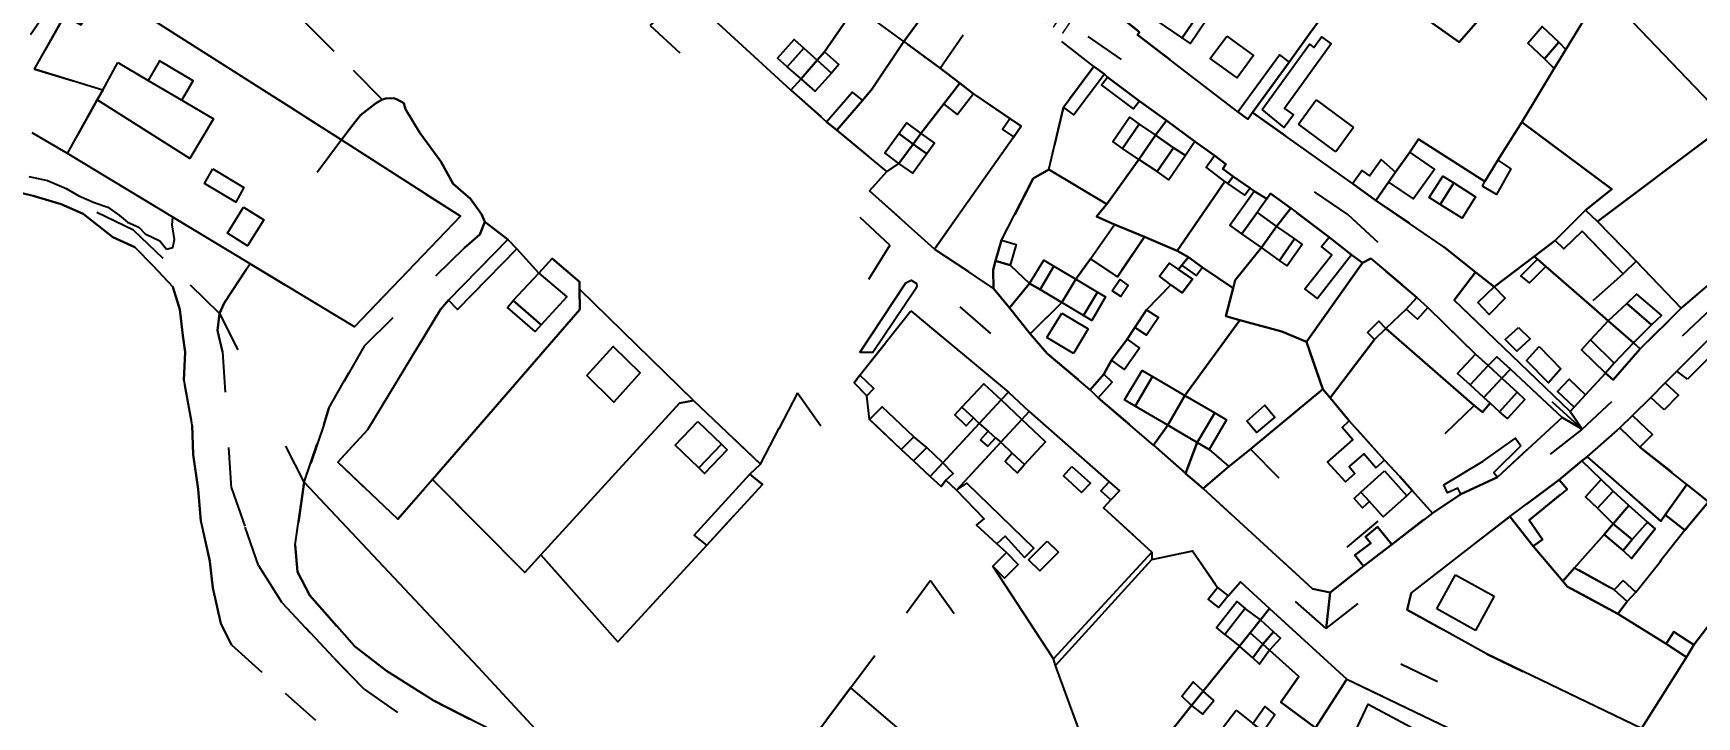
# Model space of a CAD drawing. Extents: x -14.1 to 15.6, y -19 to 8.9.
# Drawn here: x -9.66 to -5.563, y -1.286 to 0.399 of the extents above; entities that cross this region are included whole.
import ezdxf

# ---------------------------------------------------------------- set-up
doc = ezdxf.new("R2010")
doc.units = 0
doc.header["$MEASUREMENT"] = 0
doc.linetypes.add('DASHED', pattern=[0.75, 0.5, -0.25])
doc.linetypes.add('DOT', pattern=[1, 0, -1])
doc.layers.get('0').update_dxf_attribs({"linetype": 'CONTINUOUS'})

msp = doc.modelspace()

# ---------------------------------------------------------------- linework, layer by layer
at = {"color": 7, "linetype": 'DOT'}
for points in [[(-7.9698, 1.0133), (-7.8998, 1.0683), (-7.8248, 1.0113), (-7.7958, 0.9893), (-7.7418, 0.9483), (-7.4908, 0.7823), (-7.4648, 0.7703), (-7.4268, 0.7453), (-7.3318, 0.6823), (-7.1788, 0.5813), (-7.0158, 0.4663), (-6.9348, 0.4023), (-6.9398, 0.3953), (-6.6928, 0.2053), (-6.6688, 0.1873), (-6.6568, 0.2043), (-6.4108, 0.0293), (-6.3528, -0.0127), (-6.1848, -0.1277), (-6.1078, -0.1897), (-6.1598, -0.2587), (-5.8748, -0.5327), (-5.8448, -0.5767), (-6.4218, -0.0477)], [(-7.6338, 0.4653), (-7.5058, 0.6493), (-7.3788, 0.5663), (-7.5158, 0.3793)], [(-7.5158, 0.3793), (-7.3788, 0.5663), (-7.2918, 0.5093), (-7.4258, 0.3133)], [(-8.1408, 0.4183), (-8.0518, 0.4963), (-7.7938, 0.2593), (-7.7058, 0.1813), (-7.6808, 0.1603), (-7.5578, 0.0583), (-7.5998, 0.0113), (-7.4398, -0.1327), (-7.2948, -0.2297), (-7.2558, -0.2777), (-7.2048, -0.3417), (-7.1628, -0.3897), (-7.0568, -0.4797), (-7.0368, -0.4997), (-6.9008, -0.6157), (-6.8218, -0.6857), (-6.7788, -0.7227), (-6.5088, -0.9707), (-6.4658, -0.9797), (-6.4758, -1.0677), (-7.5498, -0.1227), (-7.5498, -0.1227)], [(-7.4398, -0.1327), (-7.2448, 0.1443), (-7.2268, 0.1703), (-7.2548, 0.1893), (-7.3438, 0.2503), (-7.3778, 0.2763), (-7.4258, 0.3133), (-7.2918, 0.5093), (-7.0478, 0.3173), (-7.1228, 0.2173), (-7.1588, 0.0633), (-7.1968, 0.0413), (-7.2748, -0.1107), (-7.2898, -0.1617), (-7.2958, -0.1837), (-7.2948, -0.2297)], [(-5.0278, 0.2863), (-5.0098, 0.2693), (-5.5258, -0.2787), (-5.8448, -0.5767), (-5.8748, -0.5327), (-5.8648, -0.5227), (-5.8368, -0.4917), (-5.7878, -0.4387), (-5.7688, -0.4547), (-5.7018, -0.3787), (-5.6008, -0.2787), (-5.3588, -0.0707), (-5.3818, -0.0477), (-5.3498, -0.0177), (-5.3208, 0.0123), (-5.1898, 0.1353)], [(-8.9008, 0.1363), (-8.8808, 0.1633), (-8.8538, 0.1973), (-8.8168, 0.2263), (-8.8008, 0.2363), (-8.7918, 0.2383), (-8.7718, 0.2393), (-8.7638, 0.2363), (-8.7468, 0.2273), (-8.7428, 0.2123), (-8.7078, 0.1543), (-8.6558, 0.0833), (-8.6258, 0.0283), (-8.5828, -0.0087), (-8.5558, -0.0467), (-8.5478, -0.0657), (-8.5598, -0.0967), (-8.5978, -0.1297), (-8.8448, -0.3717), (-8.9318, -0.5247), (-8.9438, -0.5657), (-8.9928, -0.7077), (-9.2008, -0.2917), (-9.1898, -0.2657), (-9.1258, -0.1687), (-8.8688, -0.3247), (-8.6078, -0.0517)], [(-8.9008, 0.1363), (-9.1258, -0.1687), (-8.8688, -0.3247), (-8.6078, -0.0517)], [(-6.9228, -0.1027), (-6.9898, -0.2007), (-7.0558, -0.1567), (-6.9968, -0.0717)], [(-5.7438, -0.1937), (-5.8278, -0.2687), (-5.9348, -0.1757), (-5.9548, -0.1577), (-5.9628, -0.1507), (-5.9118, -0.1117), (-5.8898, -0.1317), (-5.8448, -0.0887)], [(-7.2898, -0.1617), (-7.2538, -0.1727), (-7.2058, -0.2177), (-7.2558, -0.2777), (-7.2948, -0.2297), (-7.2958, -0.1837)], [(-6.3858, -0.1667), (-6.3658, -0.1557), (-6.2518, -0.2517), (-6.2788, -0.2807), (-6.3288, -0.3287), (-6.3458, -0.3107), (-6.3738, -0.3387), (-6.3568, -0.3557), (-6.4658, -0.4997), (-6.4838, -0.4777), (-6.5238, -0.3617)], [(-7.2558, -0.2777), (-7.2058, -0.2177), (-7.1798, -0.2327), (-7.1268, -0.2647), (-7.2048, -0.3417)], [(-9.2008, -0.2917), (-8.9928, -0.7077), (-8.9928, -0.7077), (-9.0148, -0.8617), (-9.0088, -0.9287), (-8.9788, -0.9867), (-8.8688, -1.1117), (-8.7898, -1.1727), (-8.6738, -1.2457), (-8.4488, -1.3607), (-8.3758, -1.4187), (-8.3338, -1.4737), (-8.3308, -1.5527), (-8.3518, -1.5647), (-8.3848, -1.5527), (-8.4458, -1.5137), (-8.5558, -1.4187), (-8.8448, -1.2177), (-8.9198, -1.1407), (-9.0468, -1.0047), (-9.1048, -0.9127), (-9.1718, -0.7217), (-9.1938, -0.3857), (-9.2058, -0.3337)], [(-6.4658, -0.4997), (-6.3568, -0.3557), (-6.3288, -0.3287), (-6.1108, -0.5187), (-6.2938, -0.6937), (-6.3318, -0.6527), (-6.4188, -0.5557)], [(-6.8658, -0.5667), (-6.7928, -0.6097), (-6.8218, -0.6857), (-6.9008, -0.6157)], [(-6.4758, -1.0677), (-6.4658, -0.9797), (-6.3838, -0.9147), (-6.3138, -0.8607), (-6.2138, -0.7837), (-6.1438, -0.7367), (-6.0538, -0.6947), (-5.8938, -0.5477), (-5.8448, -0.5767)], [(-6.7928, -0.6097), (-6.7638, -0.6267), (-6.7148, -0.6687), (-6.7788, -0.7227), (-6.8218, -0.6857)], [(-5.7518, -0.5737), (-5.7028, -0.6207), (-5.5868, -0.7127), (-5.6408, -0.7877), (-5.6508, -0.8037), (-5.8328, -0.6447)], [(-6.7788, -0.7227), (-6.7148, -0.6687), (-6.6618, -0.6257), (-6.4238, -0.8677), (-6.3348, -0.7927), (-6.2768, -0.7407), (-6.2638, -0.7277), (-6.2138, -0.7837), (-6.3138, -0.8607), (-6.3488, -0.8177), (-6.3788, -0.8417), (-6.3658, -0.8577), (-6.4048, -0.8877), (-6.3838, -0.9147), (-6.4658, -0.9797), (-6.5088, -0.9707)], [(-5.7978, -0.7007), (-5.8368, -0.7437), (-5.8068, -0.7717), (-5.7688, -0.8097), (-5.7908, -0.8367), (-5.8638, -0.9187), (-5.8928, -0.9517), (-5.9658, -0.8647), (-5.9428, -0.8487), (-5.9758, -0.8007), (-5.8818, -0.7247), (-5.9018, -0.7017), (-5.8458, -0.6547)], [(-5.8328, -0.6447), (-5.6508, -0.8037), (-5.6408, -0.7877), (-5.5918, -0.8257), (-5.7128, -0.9787), (-5.7438, -0.9497), (-5.7658, -0.9727), (-5.8638, -0.9187), (-5.7908, -0.8367), (-5.7438, -0.8757), (-5.7238, -0.8957), (-5.6648, -0.8227), (-5.6838, -0.8057), (-5.7298, -0.7647), (-5.7688, -0.7297), (-5.7978, -0.7007), (-5.8458, -0.6547)], [(-5.5338, -0.7557), (-5.4338, -0.8407), (-5.4628, -0.9287), (-5.4828, -0.9817), (-5.5098, -0.9617), (-5.5348, -0.9967), (-5.5038, -1.0207), (-5.5378, -1.0667), (-5.5698, -1.1087), (-5.6188, -1.0767), (-5.6378, -1.1057), (-5.7568, -1.0317), (-5.7338, -1.0017), (-5.7128, -0.9787), (-5.5918, -0.8257)], [(-7.1468, -1.1427), (-6.9048, -0.8797), (-6.9048, -0.8977), (-7.1418, -1.1597)], [(-5.8638, -0.9187), (-5.7658, -0.9727), (-5.7338, -1.0017), (-5.7568, -1.0317), (-5.8818, -0.9647), (-5.8928, -0.9517)], [(-5.4628, -0.9287), (-5.3608, -0.9777), (-5.5538, -1.3817), (-5.6988, -1.3147), (-5.5878, -1.1387), (-5.5698, -1.1087), (-5.5378, -1.0667), (-5.5118, -1.0857), (-5.4778, -1.0397), (-5.5038, -1.0207), (-5.4828, -0.9907), (-5.4828, -0.9817)], [(-7.6468, -1.2147), (-7.4498, -0.9497), (-6.9618, -1.6277), (-3.5678, -3.4087), (-2.7878, -3.8177), (-3.2878, -3.7167), (-3.4308, -3.6417), (-4.0238, -3.3067), (-4.0798, -3.2757), (-4.1278, -3.2497), (-4.1848, -3.2187), (-4.5728, -3.0057), (-5.5418, -2.4917), (-6.5918, -1.9387), (-7.1278, -1.6587)]]:
    msp.add_lwpolyline(points, close=True, dxfattribs=at)
for points in [[(-7.9698, 1.0133), (-6.4218, -0.0477), (-5.8448, -0.5767), (-5.8938, -0.5477), (-6.0218, -0.4287), (-6.0548, -0.3987), (-6.0768, -0.4197), (-6.1078, -0.3917), (-6.2248, -0.2767), (-6.2518, -0.2517), (-6.3658, -0.1557), (-6.3858, -0.1667), (-6.4128, -0.1467), (-6.4678, -0.1037), (-6.5628, -0.0317), (-6.6128, 0.0043), (-6.6218, -0.0087), (-6.6528, 0.0103), (-6.6628, 0.0173), (-6.7048, 0.0463), (-6.7298, 0.0653), (-6.7228, 0.0763), (-6.7508, 0.0983), (-6.7988, 0.1323), (-6.8688, 0.1843), (-6.9348, 0.2323), (-7.0138, 0.2913), (-7.0218, 0.2983), (-7.0478, 0.3173), (-7.2918, 0.5093)], [(-9.6668, 0.3963), (-9.5998, 0.4933), (-9.4878, 0.6533), (-9.4508, 0.7073), (-9.4008, 0.7793), (-9.2738, 0.6953), (-8.9898, 0.4263), (-8.8008, 0.2363), (-8.8168, 0.2263), (-8.8538, 0.1973), (-8.8808, 0.1633), (-8.9008, 0.1363), (-9.0168, 0.2103), (-9.4598, 0.4933), (-9.4868, 0.5103), (-9.5058, 0.4803), (-9.5428, 0.4203), (-9.5818, 0.4443), (-9.6568, 0.3113), (-9.4888, 0.2593), (-9.5028, 0.2353), (-9.5758, 0.1033), (-9.6668, 0.1563)], [(-8.1408, 0.4183), (-7.5498, -0.1227), (-7.7778, -0.4867), (-7.8688, -0.6627), (-8.0338, -0.5057), (-8.3148, -0.2317), (-8.3148, -0.2137), (-8.3818, -0.1557), (-8.4148, -0.1917), (-8.4688, -0.1317), (-8.4908, -0.1087), (-8.5478, -0.0657), (-8.5558, -0.0467), (-8.5828, -0.0087), (-8.6258, 0.0283), (-8.6558, 0.0833), (-8.7078, 0.1543), (-8.7428, 0.2123), (-8.7468, 0.2273), (-8.7638, 0.2363), (-8.7718, 0.2393), (-8.7918, 0.2383), (-8.8008, 0.2363), (-8.9898, 0.4263)], [(-9.9128, 0.1513), (-9.4128, -0.0857), (-9.2008, -0.2917), (-9.2058, -0.3337), (-9.1938, -0.3857), (-9.1718, -0.7217), (-9.1048, -0.9127), (-9.0468, -1.0047), (-8.9198, -1.1407), (-8.8448, -1.2177), (-8.5558, -1.4187)], [(-9.6708, 0.0463), (-9.6248, 0.0363), (-9.5788, 0.0163), (-9.5478, -0.0017), (-9.5098, -0.0177), (-9.4758, -0.0297), (-9.4478, -0.0497), (-9.4278, -0.0667), (-9.3998, -0.0787), (-9.3838, -0.0947), (-9.3478, -0.1127), (-9.3318, -0.1327), (-9.3158, -0.1287), (-9.3118, -0.1087), (-9.3178, -0.0727), (-9.3158, -0.0537), (-9.1258, -0.1687), (-9.1898, -0.2657), (-9.2008, -0.2917), (-9.4128, -0.0857), (-9.9128, 0.1513)], [(-9.6708, 0.0463), (-9.6248, 0.0363), (-9.5788, 0.0163), (-9.5478, -0.0017), (-9.5098, -0.0177), (-9.4758, -0.0297), (-9.4478, -0.0497), (-9.4278, -0.0667), (-9.3998, -0.0787), (-9.3838, -0.0947), (-9.3478, -0.1127), (-9.3318, -0.1327), (-9.3158, -0.1287), (-9.3118, -0.1087), (-9.3178, -0.0727), (-9.3158, -0.0537), (-9.5758, 0.1033), (-9.6668, 0.1563)], [(-9.7178, 0.0123), (-9.6598, -0.0017), (-9.5908, -0.0217), (-9.5368, -0.0457), (-9.4638, -0.1037), (-9.4098, -0.1277), (-9.3648, -0.1737), (-9.3158, -0.2257), (-9.2988, -0.2817), (-9.2918, -0.3457), (-9.2858, -0.3867), (-9.2888, -0.4557), (-9.2688, -0.5667), (-9.2658, -0.6387), (-9.2538, -0.7247), (-9.2468, -0.8037), (-9.2248, -0.9027), (-9.2178, -0.9677), (-9.1978, -1.0557), (-9.1718, -1.1087), (-8.9638, -1.2947)], [(-8.9638, -1.2947), (-9.1718, -1.1087), (-9.1978, -1.0557), (-9.2178, -0.9677), (-9.2248, -0.9027), (-9.2468, -0.8037), (-9.2538, -0.7247), (-9.2658, -0.6387), (-9.2688, -0.5667), (-9.2888, -0.4557), (-9.2858, -0.3867), (-9.2918, -0.3457), (-9.2988, -0.2817), (-9.3158, -0.2257), (-9.3648, -0.1737), (-9.4098, -0.1277), (-9.4638, -0.1037), (-9.5368, -0.0457), (-9.5908, -0.0217), (-9.6598, -0.0017), (-9.7178, 0.0123)], [(-8.0348, -1.7367), (-8.5638, -1.1637), (-8.9928, -0.7077), (-8.9438, -0.5657), (-8.9318, -0.5247), (-8.8448, -0.3717), (-8.5978, -0.1297), (-8.5598, -0.0967), (-8.5478, -0.0657), (-8.4908, -0.1087), (-8.6368, -0.2587), (-8.6568, -0.2817), (-8.8358, -0.5777), (-8.9098, -0.6577), (-8.7618, -0.7987), (-8.6768, -0.7007), (-8.4488, -0.9297), (-8.4098, -0.8867), (-8.2198, -1.1007), (-8.0008, -0.8627), (-7.8638, -0.7127), (-7.8948, -0.6877), (-7.8688, -0.6627), (-7.7778, -0.4867), (-7.4498, -0.9497), (-7.6468, -1.2147), (-7.9158, -1.5737)], [(-3.2268, -2.6277), (-6.4758, -1.0677), (-7.5498, -0.1227), (-7.7778, -0.4867), (-7.4498, -0.9497), (-6.9618, -1.6277)], [(-7.0658, -1.3677), (-7.1418, -1.1597), (-7.1468, -1.1427), (-7.2968, -0.9147), (-7.2628, -0.8807), (-7.2868, -0.8597), (-7.3368, -0.8137), (-7.3178, -0.7977), (-7.3858, -0.7267), (-7.4118, -0.7027), (-7.4238, -0.7177), (-7.4508, -0.6937), (-7.4918, -0.6547), (-7.5218, -0.6267), (-7.5998, -0.5527), (-7.6068, -0.4947), (-7.6378, -0.4627), (-7.6238, -0.4437), (-7.4988, -0.2847), (-7.2578, -0.4857), (-7.2068, -0.5327), (-7.0098, -0.7067), (-6.9848, -0.7287), (-7.0058, -0.7507), (-7.0238, -0.7707), (-6.9048, -0.8797), (-6.9048, -0.8977), (-6.8048, -0.8767), (-6.7428, -0.9667), (-6.7168, -0.9877), (-6.6868, -0.9527), (-6.6148, -1.0187), (-6.4248, -1.1927), (-6.0298, -1.3827)], [(-3.2268, -2.6277), (-6.4758, -1.0677), (-5.8448, -0.5767), (-5.5258, -0.2787), (-5.5318, -0.3537), (-5.6118, -0.4337), (-5.6408, -0.4627), (-5.6758, -0.4987), (-5.7208, -0.5427), (-5.7518, -0.5737), (-5.8328, -0.6447), (-5.8458, -0.6547), (-5.9018, -0.7017), (-6.0228, -0.7917), (-6.2658, -0.9807), (-6.2758, -1.0217), (-6.0808, -1.1307), (-5.6988, -1.3147)]]:
    msp.add_lwpolyline(points, dxfattribs=at)
at = {"color": 7, "linetype": 'Continuous'}
for points in [[(-6.4018, 0.9833), (-6.1928, 0.7783), (-5.9738, 0.5773), (-6.1478, 0.3773), (-6.2998, 0.4863), (-6.3918, 0.5513), (-6.4048, 0.5603), (-6.3198, 0.6863), (-6.2698, 0.6423), (-6.2468, 0.6713), (-6.2178, 0.7073), (-6.3938, 0.8633), (-6.4418, 0.9493)], [(-6.4018, 0.9833), (-6.1928, 0.7783), (-5.9738, 0.5773), (-6.1478, 0.3773), (-6.2998, 0.4863), (-6.3918, 0.5513), (-6.4048, 0.5603), (-6.3198, 0.6863), (-6.2698, 0.6423), (-6.2468, 0.6713), (-6.2178, 0.7073), (-6.3938, 0.8633), (-6.4418, 0.9493)], [(-5.5658, 0.8013), (-5.4308, 0.6713), (-5.4548, 0.6483), (-5.3978, 0.5943), (-5.3668, 0.5663), (-5.3348, 0.5353), (-5.5308, 0.2283), (-5.7188, 0.4253), (-5.7468, 0.4553), (-5.7798, 0.4893), (-5.8038, 0.5143), (-5.7058, 0.6113)], [(-5.5658, 0.8013), (-5.4308, 0.6713), (-5.4548, 0.6483), (-5.3978, 0.5943), (-5.3668, 0.5663), (-5.3348, 0.5353), (-5.5308, 0.2283), (-5.7188, 0.4253), (-5.7468, 0.4553), (-5.7798, 0.4893), (-5.8038, 0.5143), (-5.7058, 0.6113)], [(-7.9318, 0.6923), (-7.8188, 0.5943), (-7.7668, 0.5573), (-7.6338, 0.4653), (-7.7108, 0.3533), (-7.7288, 0.3333), (-7.7688, 0.2873), (-7.7938, 0.2593), (-8.0518, 0.4963), (-7.9438, 0.6513)], [(-7.9318, 0.6923), (-7.8188, 0.5943), (-7.7668, 0.5573), (-7.6338, 0.4653), (-7.7108, 0.3533), (-7.7288, 0.3333), (-7.7688, 0.2873), (-7.7938, 0.2593), (-8.0518, 0.4963), (-7.9438, 0.6513)], [(-7.7938, 0.2593), (-7.7688, 0.2873), (-7.7288, 0.3333), (-7.7108, 0.3533), (-7.6338, 0.4653), (-7.5058, 0.6493), (-7.3788, 0.5663), (-7.5158, 0.3793), (-7.5938, 0.2623), (-7.6178, 0.2333), (-7.6808, 0.1603), (-7.7058, 0.1813)], [(-7.7938, 0.2593), (-7.7688, 0.2873), (-7.7288, 0.3333), (-7.7108, 0.3533), (-7.6338, 0.4653), (-7.5058, 0.6493), (-7.3788, 0.5663), (-7.5158, 0.3793), (-7.5938, 0.2623), (-7.6178, 0.2333), (-7.6808, 0.1603), (-7.7058, 0.1813)], [(-7.0158, 0.4663), (-6.9898, 0.5013), (-6.9018, 0.6183), (-6.8528, 0.5803), (-6.8378, 0.5993), (-6.7948, 0.5663), (-6.7838, 0.5793), (-6.7048, 0.5463), (-6.6988, 0.5543), (-6.6728, 0.5323), (-6.5148, 0.4673), (-6.4828, 0.4443), (-6.5148, 0.4003), (-6.5668, 0.3283), (-6.6568, 0.2043), (-6.6688, 0.1873), (-6.6928, 0.2053), (-6.9398, 0.3953), (-6.9348, 0.4023)], [(-7.0158, 0.4663), (-6.9898, 0.5013), (-6.9018, 0.6183), (-6.8528, 0.5803), (-6.8378, 0.5993), (-6.7948, 0.5663), (-6.7838, 0.5793), (-6.7048, 0.5463), (-6.6988, 0.5543), (-6.6728, 0.5323), (-6.5148, 0.4673), (-6.4828, 0.4443), (-6.5148, 0.4003), (-6.5668, 0.3283), (-6.6568, 0.2043), (-6.6688, 0.1873), (-6.6928, 0.2053), (-6.9398, 0.3953), (-6.9348, 0.4023)], [(-6.4048, 0.5603), (-6.3918, 0.5513), (-6.2998, 0.4863), (-6.1478, 0.3773), (-5.9738, 0.5773), (-5.8838, 0.4943), (-5.8488, 0.4633), (-5.8308, 0.4483), (-5.8848, 0.3593), (-5.9138, 0.3123), (-5.9938, 0.1803), (-6.0528, 0.0863), (-6.0848, 0.0343), (-6.2478, 0.1383), (-6.2698, 0.1063), (-6.3048, 0.0573), (-6.3218, 0.0323), (-6.3528, -0.0127), (-6.4108, 0.0293), (-6.6568, 0.2043), (-6.5668, 0.3283), (-6.5148, 0.4003), (-6.4828, 0.4443)], [(-6.4048, 0.5603), (-6.3918, 0.5513), (-6.2998, 0.4863), (-6.1478, 0.3773), (-5.9738, 0.5773), (-5.8838, 0.4943), (-5.8488, 0.4633), (-5.8308, 0.4483), (-5.8848, 0.3593), (-5.9138, 0.3123), (-5.9938, 0.1803), (-6.0528, 0.0863), (-6.0848, 0.0343), (-6.2478, 0.1383), (-6.2698, 0.1063), (-6.3048, 0.0573), (-6.3218, 0.0323), (-6.3528, -0.0127), (-6.4108, 0.0293), (-6.6568, 0.2043), (-6.5668, 0.3283), (-6.5148, 0.4003), (-6.4828, 0.4443)], [(-9.4868, 0.5103), (-9.4598, 0.4933), (-9.0168, 0.2103), (-8.9008, 0.1363), (-8.6078, -0.0517), (-8.8688, -0.3247), (-9.1258, -0.1687), (-9.3158, -0.0537), (-9.5758, 0.1033), (-9.5028, 0.2353), (-9.4888, 0.2593), (-9.6568, 0.3113), (-9.5818, 0.4443), (-9.5428, 0.4203), (-9.5058, 0.4803)], [(-9.4868, 0.5103), (-9.4598, 0.4933), (-9.0168, 0.2103), (-8.9008, 0.1363), (-8.6078, -0.0517), (-8.8688, -0.3247), (-9.1258, -0.1687), (-9.3158, -0.0537), (-9.5758, 0.1033), (-9.5028, 0.2353), (-9.4888, 0.2593), (-9.6568, 0.3113), (-9.5818, 0.4443), (-9.5428, 0.4203), (-9.5058, 0.4803)], [(-6.8538, 0.4863), (-6.7918, 0.4443), (-6.8298, 0.3883), (-6.8918, 0.4303)], [(-6.8298, 0.3883), (-6.7918, 0.4443), (-6.7718, 0.4303), (-6.8098, 0.3743)], [(-5.9028, 0.3773), (-5.9378, 0.3363), (-5.9788, 0.3753), (-5.9438, 0.4163)], [(-7.7618, 0.3623), (-7.8028, 0.3163), (-7.8268, 0.3383), (-7.7858, 0.3843)], [(-7.5158, 0.3793), (-7.4258, 0.3133), (-7.3778, 0.2763), (-7.4168, 0.2253), (-7.4738, 0.1523), (-7.4928, 0.1263), (-7.5278, 0.0783), (-7.5578, 0.0583), (-7.6808, 0.1603), (-7.6178, 0.2333), (-7.5938, 0.2623)], [(-7.5158, 0.3793), (-7.4258, 0.3133), (-7.3778, 0.2763), (-7.4168, 0.2253), (-7.4738, 0.1523), (-7.4928, 0.1263), (-7.5278, 0.0783), (-7.5578, 0.0583), (-7.6808, 0.1603), (-7.6178, 0.2333), (-7.5938, 0.2623)], [(-6.7198, 0.3923), (-6.6548, 0.3443), (-6.6948, 0.2893), (-6.7608, 0.3373)], [(-6.6328, 0.2113), (-6.5168, 0.3723), (-6.5058, 0.3643), (-6.4868, 0.3903), (-6.4628, 0.3733), (-6.5778, 0.2143), (-6.5558, 0.1983), (-6.5788, 0.1673)], [(-5.8848, 0.3593), (-5.9138, 0.3123), (-5.9378, 0.3363), (-5.9028, 0.3773)], [(-9.3768, 0.2833), (-9.2938, 0.2343), (-9.2658, 0.2823), (-9.3488, 0.3313)], [(-7.7288, 0.3333), (-7.7688, 0.2873), (-7.8028, 0.3163), (-7.7618, 0.3623)], [(-7.7688, 0.2873), (-7.7288, 0.3333), (-7.6938, 0.3013), (-7.7338, 0.2563)], [(-7.6938, 0.3013), (-7.7288, 0.3333), (-7.7108, 0.3533), (-7.6758, 0.3223)], [(-6.5668, 0.3283), (-6.6568, 0.2043), (-6.6688, 0.1873), (-6.6928, 0.2053), (-6.5908, 0.3463)], [(-9.4518, 0.3273), (-9.3768, 0.2833), (-9.2938, 0.2343), (-9.2158, 0.1883), (-9.2738, 0.0903), (-9.5028, 0.2353), (-9.4888, 0.2593)], [(-7.0478, 0.3173), (-7.0218, 0.2983), (-7.0138, 0.2913), (-6.9348, 0.2323), (-6.8688, 0.1843), (-6.8958, 0.1483), (-6.9368, 0.0883), (-7.0158, -0.0217), (-7.1588, 0.0633), (-7.1228, 0.2173)], [(-7.0478, 0.3173), (-7.0218, 0.2983), (-7.0138, 0.2913), (-6.9348, 0.2323), (-6.8688, 0.1843), (-6.8958, 0.1483), (-6.9368, 0.0883), (-7.0158, -0.0217), (-7.1588, 0.0633), (-7.1228, 0.2173)], [(-7.1228, 0.2173), (-7.0478, 0.3173), (-7.0218, 0.2983), (-7.0968, 0.1983)], [(-7.0138, 0.2913), (-6.9348, 0.2323), (-6.9498, 0.2133), (-7.0288, 0.2723)], [(-7.6178, 0.2333), (-7.6808, 0.1603), (-7.7058, 0.1813), (-7.6428, 0.2543)], [(-7.5998, 0.0113), (-7.5578, 0.0583), (-7.5278, 0.0783), (-7.4928, 0.1263), (-7.4738, 0.1523), (-7.4168, 0.2253), (-7.3778, 0.2763), (-7.3438, 0.2503), (-7.2548, 0.1893), (-7.2268, 0.1703), (-7.2448, 0.1443), (-7.4398, -0.1327)], [(-7.5998, 0.0113), (-7.5578, 0.0583), (-7.5278, 0.0783), (-7.4928, 0.1263), (-7.4738, 0.1523), (-7.4168, 0.2253), (-7.3778, 0.2763), (-7.3438, 0.2503), (-7.2548, 0.1893), (-7.2268, 0.1703), (-7.2448, 0.1443), (-7.4398, -0.1327)], [(-7.4168, 0.2253), (-7.3778, 0.2763), (-7.3438, 0.2503), (-7.3838, 0.1993)], [(-7.4928, 0.1263), (-7.5278, 0.1523), (-7.5088, 0.1783), (-7.4738, 0.1523)], [(-7.2548, 0.1893), (-7.2268, 0.1703), (-7.2448, 0.1443), (-7.2728, 0.1633)], [(-6.8688, 0.1843), (-6.7988, 0.1323), (-6.7508, 0.0983), (-6.7228, 0.0763), (-6.7298, 0.0653), (-6.7048, 0.0463), (-6.7178, 0.0293), (-6.7248, 0.0343), (-6.8428, -0.1367), (-6.9228, -0.1027), (-6.9968, -0.0717), (-7.0408, -0.0527), (-7.0158, -0.0217), (-6.9368, 0.0883), (-6.8958, 0.1483)], [(-6.8688, 0.1843), (-6.7988, 0.1323), (-6.7508, 0.0983), (-6.7228, 0.0763), (-6.7298, 0.0653), (-6.7048, 0.0463), (-6.7178, 0.0293), (-6.7248, 0.0343), (-6.8428, -0.1367), (-6.9228, -0.1027), (-6.9968, -0.0717), (-7.0408, -0.0527), (-7.0158, -0.0217), (-6.9368, 0.0883), (-6.8958, 0.1483)], [(-6.9358, 0.1753), (-6.9768, 0.1153), (-7.0008, 0.1323), (-6.9598, 0.1923)], [(-6.8958, 0.1483), (-6.9368, 0.0883), (-6.9768, 0.1153), (-6.9358, 0.1753)], [(-6.8958, 0.1483), (-6.8688, 0.1843), (-6.7988, 0.1323), (-6.8218, 0.0983), (-6.8518, 0.1173)], [(-6.3528, -0.0127), (-6.3218, 0.0323), (-6.3048, 0.0573), (-6.2698, 0.1063), (-6.2478, 0.1383), (-6.0848, 0.0343), (-6.0528, 0.0863), (-5.9938, 0.1803), (-5.7718, 0.0153), (-5.8368, -0.0367), (-5.9118, -0.1117), (-5.9628, -0.1507), (-6.0618, -0.2257), (-6.1078, -0.1897), (-6.1848, -0.1277)], [(-6.3528, -0.0127), (-6.3218, 0.0323), (-6.3048, 0.0573), (-6.2698, 0.1063), (-6.2478, 0.1383), (-6.0848, 0.0343), (-6.0528, 0.0863), (-5.9938, 0.1803), (-5.7718, 0.0153), (-5.8368, -0.0367), (-5.9118, -0.1117), (-5.9628, -0.1507), (-6.0618, -0.2257), (-6.1078, -0.1897), (-6.1848, -0.1277)], [(-5.4838, 0.1803), (-5.4248, 0.1193), (-5.4008, 0.0953), (-5.3208, 0.0123), (-5.3498, -0.0177), (-5.3818, -0.0477), (-5.3588, -0.0707), (-5.6008, -0.2787), (-5.7118, -0.1627), (-5.8068, -0.0647), (-5.5208, 0.1503)], [(-5.4838, 0.1803), (-5.4248, 0.1193), (-5.4008, 0.0953), (-5.3208, 0.0123), (-5.3498, -0.0177), (-5.3818, -0.0477), (-5.3588, -0.0707), (-5.6008, -0.2787), (-5.7118, -0.1627), (-5.8068, -0.0647), (-5.5208, 0.1503)], [(-7.4928, 0.1263), (-7.5278, 0.0783), (-7.5628, 0.1043), (-7.5278, 0.1523)], [(-7.5278, 0.0783), (-7.4928, 0.1263), (-7.4588, 0.1023), (-7.4938, 0.0543)], [(-7.4588, 0.1023), (-7.4928, 0.1263), (-7.4738, 0.1523), (-7.4398, 0.1283)], [(-6.9368, 0.0883), (-6.8958, 0.1483), (-6.8518, 0.1173), (-6.8918, 0.0583)], [(-6.8918, 0.0583), (-6.8518, 0.1173), (-6.8218, 0.0983), (-6.8628, 0.0383)], [(-6.7508, 0.0983), (-6.7228, 0.0763), (-6.7298, 0.0653), (-6.7048, 0.0463), (-6.7178, 0.0293), (-6.7248, 0.0343), (-6.7708, 0.0693)], [(-6.3048, 0.0573), (-6.3218, 0.0323), (-6.3528, -0.0127), (-6.4108, 0.0293), (-6.3878, 0.0613), (-6.3688, 0.0483), (-6.3398, 0.0883)], [(-6.2698, 0.1063), (-6.3048, 0.0573), (-6.3218, 0.0323), (-6.2608, -0.0087), (-6.2088, 0.0643)], [(-6.0908, 0.0223), (-6.0848, 0.0343), (-6.0528, 0.0863), (-6.0208, 0.0653), (-6.0558, 0.0023)], [(-9.2178, 0.0653), (-9.1408, 0.0193), (-9.1608, -0.0167), (-9.2378, 0.0293)], [(-7.1588, 0.0633), (-7.0158, -0.0217), (-7.0408, -0.0527), (-6.9968, -0.0717), (-6.9228, -0.1027), (-6.9898, -0.2007), (-7.0558, -0.1567), (-7.0918, -0.2067), (-7.1268, -0.2647), (-7.2048, -0.3417), (-7.2558, -0.2777), (-7.2948, -0.2297), (-7.2958, -0.1837), (-7.2898, -0.1617), (-7.2748, -0.1107), (-7.1968, 0.0413)], [(-7.1588, 0.0633), (-7.0158, -0.0217), (-7.0408, -0.0527), (-6.9968, -0.0717), (-6.9228, -0.1027), (-6.9898, -0.2007), (-7.0558, -0.1567), (-7.0918, -0.2067), (-7.1268, -0.2647), (-7.2048, -0.3417), (-7.2558, -0.2777), (-7.2948, -0.2297), (-7.2958, -0.1837), (-7.2898, -0.1617), (-7.2748, -0.1107), (-7.1968, 0.0413)], [(-6.8428, -0.1367), (-6.7248, 0.0343), (-6.7178, 0.0293), (-6.7048, 0.0463), (-6.6628, 0.0173), (-6.6528, 0.0103), (-6.6218, -0.0087), (-6.6128, 0.0043), (-6.5628, -0.0317), (-6.5978, -0.0767), (-6.6348, -0.1287), (-6.6998, -0.2097), (-6.7048, -0.2287), (-6.7798, -0.1777), (-6.8148, -0.1527)], [(-6.8428, -0.1367), (-6.7248, 0.0343), (-6.7178, 0.0293), (-6.7048, 0.0463), (-6.6628, 0.0173), (-6.6528, 0.0103), (-6.6218, -0.0087), (-6.6128, 0.0043), (-6.5628, -0.0317), (-6.5978, -0.0767), (-6.6348, -0.1287), (-6.6998, -0.2097), (-6.7048, -0.2287), (-6.7798, -0.1777), (-6.8148, -0.1527)], [(-6.7178, 0.0293), (-6.7048, 0.0463), (-6.6628, 0.0173), (-6.6758, 0.0003)], [(-6.1608, 0.0303), (-6.1948, -0.0227), (-6.2218, -0.0057), (-6.1878, 0.0473)], [(-6.6458, -0.0427), (-6.6828, -0.0947), (-6.7128, -0.0737), (-6.6528, 0.0103), (-6.6218, -0.0087)], [(-6.1608, 0.0303), (-6.1078, -0.0037), (-6.1408, -0.0567), (-6.1948, -0.0227)], [(-9.1418, -0.0297), (-9.0918, -0.0607), (-9.1318, -0.1247), (-9.1818, -0.0937)], [(-6.7048, -0.2287), (-6.6998, -0.2097), (-6.6348, -0.1287), (-6.5978, -0.0767), (-6.5628, -0.0317), (-6.4678, -0.1037), (-6.4128, -0.1467), (-6.3858, -0.1667), (-6.5238, -0.3617), (-6.5848, -0.3357), (-6.6878, -0.3077), (-6.7228, -0.2977)], [(-6.7048, -0.2287), (-6.6998, -0.2097), (-6.6348, -0.1287), (-6.5978, -0.0767), (-6.5628, -0.0317), (-6.4678, -0.1037), (-6.4128, -0.1467), (-6.3858, -0.1667), (-6.5238, -0.3617), (-6.5848, -0.3357), (-6.6878, -0.3077), (-6.7228, -0.2977)], [(-5.8368, -0.0367), (-5.8068, -0.0647), (-5.7118, -0.1627), (-5.7438, -0.1937), (-5.8448, -0.0887), (-5.8898, -0.1317), (-5.9118, -0.1117)], [(-6.6348, -0.1287), (-6.6828, -0.0947), (-6.6458, -0.0427), (-6.5978, -0.0767)], [(-6.6348, -0.1287), (-6.5978, -0.0767), (-6.5538, -0.1077), (-6.5908, -0.1607)], [(-8.4908, -0.1087), (-8.4688, -0.1317), (-8.4148, -0.1917), (-8.3818, -0.1557), (-8.3148, -0.2137), (-8.3148, -0.2317), (-8.3138, -0.2817), (-8.6768, -0.7007), (-8.7618, -0.7987), (-8.9098, -0.6577), (-8.8358, -0.5777), (-8.6568, -0.2817), (-8.6368, -0.2587)], [(-8.4908, -0.1087), (-8.4688, -0.1317), (-8.4148, -0.1917), (-8.3818, -0.1557), (-8.3148, -0.2137), (-8.3148, -0.2317), (-8.3138, -0.2817), (-8.6768, -0.7007), (-8.7618, -0.7987), (-8.9098, -0.6577), (-8.8358, -0.5777), (-8.6568, -0.2817), (-8.6368, -0.2587)], [(-8.6368, -0.2587), (-8.4908, -0.1087), (-8.4688, -0.1317), (-8.6148, -0.2817)], [(-7.2748, -0.1107), (-7.2388, -0.1217), (-7.2538, -0.1727), (-7.2898, -0.1617)], [(-7.2048, -0.3417), (-7.1268, -0.2647), (-7.0918, -0.2067), (-7.0558, -0.1567), (-6.9898, -0.2007), (-6.9228, -0.1027), (-6.8428, -0.1367), (-6.8148, -0.1527), (-6.8308, -0.1727), (-6.8388, -0.1827), (-6.8048, -0.2067), (-6.8298, -0.2407), (-6.8578, -0.2207), (-6.9178, -0.2827), (-6.9468, -0.3257), (-6.9658, -0.3547), (-7.0038, -0.4067), (-7.0228, -0.4407), (-7.0568, -0.4797), (-7.1628, -0.3897)], [(-7.2048, -0.3417), (-7.1268, -0.2647), (-7.0918, -0.2067), (-7.0558, -0.1567), (-6.9898, -0.2007), (-6.9228, -0.1027), (-6.8428, -0.1367), (-6.8148, -0.1527), (-6.8308, -0.1727), (-6.8388, -0.1827), (-6.8048, -0.2067), (-6.8298, -0.2407), (-6.8578, -0.2207), (-6.9178, -0.2827), (-6.9468, -0.3257), (-6.9658, -0.3547), (-7.0038, -0.4067), (-7.0228, -0.4407), (-7.0568, -0.4797), (-7.1628, -0.3897)], [(-6.5908, -0.1607), (-6.5538, -0.1077), (-6.5348, -0.1217), (-6.5718, -0.1737)], [(-6.4128, -0.1467), (-6.4968, -0.2547), (-6.5278, -0.2307), (-6.4618, -0.1467), (-6.4868, -0.1267), (-6.4678, -0.1037)], [(-7.1458, -0.1747), (-7.1798, -0.2327), (-7.2058, -0.2177), (-7.1708, -0.1597)], [(-7.0568, -0.4797), (-7.0228, -0.4407), (-7.0038, -0.4067), (-6.9658, -0.3547), (-6.9468, -0.3257), (-6.9178, -0.2827), (-6.8578, -0.2207), (-6.8298, -0.2407), (-6.8048, -0.2067), (-6.8388, -0.1827), (-6.8308, -0.1727), (-6.8148, -0.1527), (-6.7798, -0.1777), (-6.7048, -0.2287), (-6.7228, -0.2977), (-6.6878, -0.3077), (-6.8238, -0.4937), (-6.8658, -0.5667), (-6.9008, -0.6157), (-7.0368, -0.4997)], [(-7.0568, -0.4797), (-7.0228, -0.4407), (-7.0038, -0.4067), (-6.9658, -0.3547), (-6.9468, -0.3257), (-6.9178, -0.2827), (-6.8578, -0.2207), (-6.8298, -0.2407), (-6.8048, -0.2067), (-6.8388, -0.1827), (-6.8308, -0.1727), (-6.8148, -0.1527), (-6.7798, -0.1777), (-6.7048, -0.2287), (-6.7228, -0.2977), (-6.6878, -0.3077), (-6.8238, -0.4937), (-6.8658, -0.5667), (-6.9008, -0.6157), (-7.0368, -0.4997)], [(-6.8308, -0.1727), (-6.8148, -0.1527), (-6.7798, -0.1777), (-6.7948, -0.1977)], [(-6.3288, -0.3287), (-6.3568, -0.3557), (-6.4658, -0.4997), (-6.4838, -0.4777), (-6.5238, -0.3617), (-6.3858, -0.1667), (-6.3658, -0.1557), (-6.2518, -0.2517), (-6.2248, -0.2767), (-6.1078, -0.3917), (-6.0768, -0.4197), (-6.0548, -0.3987), (-6.0218, -0.4287), (-6.0428, -0.4507), (-6.0868, -0.4987), (-6.0718, -0.5127), (-6.0908, -0.5347), (-6.1108, -0.5187)], [(-6.3288, -0.3287), (-6.3568, -0.3557), (-6.4658, -0.4997), (-6.4838, -0.4777), (-6.5238, -0.3617), (-6.3858, -0.1667), (-6.3658, -0.1557), (-6.2518, -0.2517), (-6.2248, -0.2767), (-6.1078, -0.3917), (-6.0768, -0.4197), (-6.0548, -0.3987), (-6.0218, -0.4287), (-6.0428, -0.4507), (-6.0868, -0.4987), (-6.0718, -0.5127), (-6.0908, -0.5347), (-6.1108, -0.5187)], [(-5.9628, -0.1507), (-5.9548, -0.1577), (-5.9348, -0.1757), (-5.8278, -0.2687), (-5.7808, -0.3097), (-5.7188, -0.3637), (-5.7018, -0.3787), (-5.7688, -0.4547), (-5.7878, -0.4387), (-5.8368, -0.4917), (-5.8648, -0.5227), (-5.8748, -0.5327), (-6.1598, -0.2587), (-6.1078, -0.1897), (-6.0618, -0.2257)], [(-5.9628, -0.1507), (-5.9548, -0.1577), (-5.9348, -0.1757), (-5.8278, -0.2687), (-5.7808, -0.3097), (-5.7188, -0.3637), (-5.7018, -0.3787), (-5.7688, -0.4547), (-5.7878, -0.4387), (-5.8368, -0.4917), (-5.8648, -0.5227), (-5.8748, -0.5327), (-6.1598, -0.2587), (-6.1078, -0.1897), (-6.0618, -0.2257)], [(-5.9548, -0.1577), (-5.9348, -0.1757), (-5.9748, -0.2157), (-5.9958, -0.1987)], [(-8.4148, -0.1917), (-8.3458, -0.2507), (-8.4088, -0.3197), (-8.4778, -0.2597)], [(-7.0918, -0.2067), (-7.1268, -0.2647), (-7.1798, -0.2327), (-7.1458, -0.1747)], [(-6.8388, -0.1827), (-6.8048, -0.2067), (-6.8298, -0.2407), (-6.8578, -0.2207), (-6.8858, -0.1997), (-6.8618, -0.1677)], [(-8.3148, -0.2317), (-8.0338, -0.5057), (-8.0678, -0.5127), (-8.4098, -0.8867), (-8.4488, -0.9297), (-8.6768, -0.7007), (-8.3138, -0.2817)], [(-8.3148, -0.2317), (-8.0338, -0.5057), (-8.0678, -0.5127), (-8.4098, -0.8867), (-8.4488, -0.9297), (-8.6768, -0.7007), (-8.3138, -0.2817)], [(-7.6238, -0.3877), (-7.5108, -0.2157), (-7.4978, -0.2097), (-7.4848, -0.2177), (-7.4838, -0.2237), (-7.4868, -0.2317), (-7.5918, -0.3877)], [(-7.1268, -0.2647), (-7.0918, -0.2067), (-7.0388, -0.2387), (-7.0728, -0.2967)], [(-7.0728, -0.2967), (-7.0388, -0.2387), (-7.0188, -0.2507), (-7.0528, -0.3087)], [(-7.0028, -0.2357), (-6.9838, -0.2077), (-6.9628, -0.2227), (-6.9808, -0.2497)], [(-6.0618, -0.2257), (-6.0348, -0.2537), (-6.0738, -0.2937), (-6.1018, -0.2647)], [(-5.6738, -0.3197), (-5.7348, -0.2667), (-5.7108, -0.2437), (-5.6498, -0.2967)], [(-8.4778, -0.2597), (-8.4088, -0.3197), (-8.4238, -0.3357), (-8.4918, -0.2767)], [(-7.4988, -0.2847), (-7.2578, -0.4857), (-7.2758, -0.5047), (-7.3298, -0.5627), (-7.4198, -0.6597), (-7.4508, -0.6937), (-7.4918, -0.6547), (-7.5218, -0.6267), (-7.5998, -0.5527), (-7.6068, -0.4947), (-7.6378, -0.4627), (-7.6238, -0.4437)], [(-7.4988, -0.2847), (-7.2578, -0.4857), (-7.2758, -0.5047), (-7.3298, -0.5627), (-7.4198, -0.6597), (-7.4508, -0.6937), (-7.4918, -0.6547), (-7.5218, -0.6267), (-7.5998, -0.5527), (-7.6068, -0.4947), (-7.6378, -0.4627), (-7.6238, -0.4437)], [(-6.9468, -0.3257), (-6.9178, -0.2827), (-6.8888, -0.3017), (-6.9178, -0.3447)], [(-6.2518, -0.2517), (-6.2248, -0.2767), (-6.2508, -0.3057), (-6.2788, -0.2807)], [(-5.7188, -0.3637), (-5.7808, -0.3097), (-5.7348, -0.2667), (-5.6738, -0.3197)], [(-6.9008, -0.6157), (-6.8658, -0.5667), (-6.8238, -0.4937), (-6.6878, -0.3077), (-6.5848, -0.3357), (-6.5238, -0.3617), (-6.4838, -0.4777), (-6.6618, -0.6257), (-6.7148, -0.6687), (-6.7788, -0.7227), (-6.8218, -0.6857)], [(-6.9008, -0.6157), (-6.8658, -0.5667), (-6.8238, -0.4937), (-6.6878, -0.3077), (-6.5848, -0.3357), (-6.5238, -0.3617), (-6.4838, -0.4777), (-6.6618, -0.6257), (-6.7148, -0.6687), (-6.7788, -0.7227), (-6.8218, -0.6857)], [(-6.3288, -0.3287), (-6.3568, -0.3557), (-6.3738, -0.3387), (-6.3458, -0.3107)], [(-6.0018, -0.3257), (-5.9728, -0.3537), (-6.0058, -0.3847), (-6.0348, -0.3557)], [(-5.7188, -0.3637), (-5.7808, -0.3097), (-5.8248, -0.3567), (-5.7658, -0.4137)], [(-7.0038, -0.4067), (-6.9658, -0.3547), (-6.9348, -0.3767), (-6.9718, -0.4297)], [(-6.0868, -0.4987), (-6.0428, -0.4507), (-6.0218, -0.4287), (-5.8938, -0.5477), (-6.0538, -0.6947), (-6.1438, -0.7367), (-6.2138, -0.7837), (-6.2638, -0.7277), (-6.2938, -0.6937), (-6.3318, -0.6527), (-6.4188, -0.5557), (-6.4658, -0.4997), (-6.3568, -0.3557), (-6.3288, -0.3287), (-6.1108, -0.5187), (-6.0908, -0.5347), (-6.0718, -0.5127)], [(-6.0868, -0.4987), (-6.0428, -0.4507), (-6.0218, -0.4287), (-5.8938, -0.5477), (-6.0538, -0.6947), (-6.1438, -0.7367), (-6.2138, -0.7837), (-6.2638, -0.7277), (-6.2938, -0.6937), (-6.3318, -0.6527), (-6.4188, -0.5557), (-6.4658, -0.4997), (-6.3568, -0.3557), (-6.3288, -0.3287), (-6.1108, -0.5187), (-6.0908, -0.5347), (-6.0718, -0.5127)], [(-5.8248, -0.3567), (-5.7658, -0.4137), (-5.7878, -0.4387), (-5.8468, -0.3807)], [(-5.7518, -0.5737), (-5.7208, -0.5427), (-5.6758, -0.4987), (-5.6408, -0.4627), (-5.6118, -0.4337), (-5.5318, -0.3537), (-5.5058, -0.3737), (-5.2628, -0.5247), (-5.3068, -0.6037), (-5.3178, -0.6267), (-5.4338, -0.8407), (-5.5338, -0.7557), (-5.5868, -0.7127), (-5.7028, -0.6207)], [(-5.7518, -0.5737), (-5.7208, -0.5427), (-5.6758, -0.4987), (-5.6408, -0.4627), (-5.6118, -0.4337), (-5.5318, -0.3537), (-5.5058, -0.3737), (-5.2628, -0.5247), (-5.3068, -0.6037), (-5.3178, -0.6267), (-5.4338, -0.8407), (-5.5338, -0.7557), (-5.5868, -0.7127), (-5.7028, -0.6207)], [(-5.5858, -0.4537), (-5.6118, -0.4337), (-5.5318, -0.3537), (-5.5058, -0.3737)], [(-8.2968, -0.4447), (-8.2318, -0.3727), (-8.1648, -0.4377), (-8.2298, -0.5097)], [(-6.0768, -0.4197), (-6.1208, -0.4677), (-6.1518, -0.4397), (-6.1078, -0.3917)], [(-5.9508, -0.3727), (-5.8978, -0.4277), (-5.9278, -0.4627), (-5.9818, -0.4077)], [(-7.6378, -0.4627), (-7.6068, -0.4947), (-7.5898, -0.4767), (-7.6238, -0.4437)], [(-7.0368, -0.4997), (-7.0568, -0.4797), (-7.0228, -0.4407), (-7.0028, -0.4607)], [(-6.9028, -0.4467), (-6.9458, -0.5197), (-6.9718, -0.5047), (-6.9288, -0.4317)], [(-6.8238, -0.4937), (-6.8658, -0.5667), (-6.9458, -0.5197), (-6.9028, -0.4467)], [(-6.0768, -0.4197), (-6.0428, -0.4507), (-6.0868, -0.4987), (-6.1208, -0.4677)], [(-7.2578, -0.4857), (-7.2068, -0.5327), (-7.2248, -0.5527), (-7.2768, -0.6087), (-7.3858, -0.7267), (-7.4118, -0.7027), (-7.4238, -0.7177), (-7.4508, -0.6937), (-7.4198, -0.6597), (-7.3298, -0.5627), (-7.2758, -0.5047)], [(-7.2578, -0.4857), (-7.2068, -0.5327), (-7.2248, -0.5527), (-7.2768, -0.6087), (-7.3858, -0.7267), (-7.4118, -0.7027), (-7.4238, -0.7177), (-7.4508, -0.6937), (-7.4198, -0.6597), (-7.3298, -0.5627), (-7.2758, -0.5047)], [(-7.2758, -0.5047), (-7.3298, -0.5627), (-7.3438, -0.5487), (-7.3728, -0.5227), (-7.3188, -0.4647)], [(-6.7788, -0.7227), (-6.7148, -0.6687), (-6.6618, -0.6257), (-6.4838, -0.4777), (-6.4658, -0.4997), (-6.4188, -0.5557), (-6.3318, -0.6527), (-6.2938, -0.6937), (-6.2638, -0.7277), (-6.2138, -0.7837), (-6.3138, -0.8607), (-6.3838, -0.9147), (-6.4658, -0.9797), (-6.5088, -0.9707)], [(-6.7788, -0.7227), (-6.7148, -0.6687), (-6.6618, -0.6257), (-6.4838, -0.4777), (-6.4658, -0.4997), (-6.4188, -0.5557), (-6.3318, -0.6527), (-6.2938, -0.6937), (-6.2638, -0.7277), (-6.2138, -0.7837), (-6.3138, -0.8607), (-6.3838, -0.9147), (-6.4658, -0.9797), (-6.5088, -0.9707)], [(-6.0868, -0.4987), (-6.0428, -0.4507), (-6.0048, -0.4857), (-6.0488, -0.5337), (-6.0718, -0.5127)], [(-6.0488, -0.5337), (-6.0048, -0.4857), (-5.9858, -0.5037), (-6.0288, -0.5507)], [(-5.8368, -0.4917), (-5.8648, -0.5227), (-5.9058, -0.4837), (-5.8768, -0.4537)], [(-5.6428, -0.5287), (-5.6758, -0.4987), (-5.6408, -0.4627), (-5.6078, -0.4927)], [(-8.0338, -0.5057), (-7.8688, -0.6627), (-7.8948, -0.6877), (-7.8638, -0.7127), (-8.0008, -0.8627), (-8.2198, -1.1007), (-8.4098, -0.8867), (-8.0678, -0.5127)], [(-8.0338, -0.5057), (-7.8688, -0.6627), (-7.8948, -0.6877), (-7.8638, -0.7127), (-8.0008, -0.8627), (-8.2198, -1.1007), (-8.4098, -0.8867), (-8.0678, -0.5127)], [(-7.5998, -0.5527), (-7.5218, -0.6267), (-7.4908, -0.5957), (-7.5688, -0.5217)], [(-7.3728, -0.5227), (-7.3438, -0.5487), (-7.3618, -0.5687), (-7.3898, -0.5417)], [(-7.2758, -0.5047), (-7.3298, -0.5627), (-7.3078, -0.5817), (-7.2898, -0.5977), (-7.2768, -0.6087), (-7.2248, -0.5527)], [(-6.8658, -0.5667), (-6.8238, -0.4937), (-6.7498, -0.5367), (-6.7928, -0.6097)], [(-6.6708, -0.5567), (-6.6268, -0.5177), (-6.6018, -0.5467), (-6.6468, -0.5847)], [(-8.0228, -0.5577), (-7.9648, -0.6137), (-8.0208, -0.6717), (-8.0788, -0.6157)], [(-7.2068, -0.5327), (-7.0098, -0.7067), (-6.9848, -0.7287), (-7.0058, -0.7507), (-7.0238, -0.7707), (-6.9048, -0.8797), (-7.1468, -1.1427), (-7.2968, -0.9147), (-7.2628, -0.8807), (-7.2868, -0.8597), (-7.3368, -0.8137), (-7.3178, -0.7977), (-7.3858, -0.7267), (-7.2768, -0.6087), (-7.2248, -0.5527)], [(-7.2068, -0.5327), (-7.0098, -0.7067), (-6.9848, -0.7287), (-7.0058, -0.7507), (-7.0238, -0.7707), (-6.9048, -0.8797), (-7.1468, -1.1427), (-7.2968, -0.9147), (-7.2628, -0.8807), (-7.2868, -0.8597), (-7.3368, -0.8137), (-7.3178, -0.7977), (-7.3858, -0.7267), (-7.2768, -0.6087), (-7.2248, -0.5527)], [(-7.2248, -0.5527), (-7.2768, -0.6087), (-7.2488, -0.6357), (-7.2188, -0.6637), (-7.1668, -0.6077)], [(-6.7928, -0.6097), (-6.7498, -0.5367), (-6.7208, -0.5537), (-6.7638, -0.6267)], [(-6.4188, -0.5557), (-6.3318, -0.6527), (-6.3528, -0.6717), (-6.3828, -0.6377), (-6.4188, -0.6687), (-6.4048, -0.6857), (-6.4278, -0.7067), (-6.4718, -0.6577), (-6.4098, -0.6027), (-6.4358, -0.5727)], [(-5.7028, -0.6207), (-5.7518, -0.5737), (-5.7208, -0.5427), (-5.6718, -0.5897)], [(-8.0208, -0.6717), (-7.9648, -0.6137), (-7.9508, -0.6277), (-8.0068, -0.6857)], [(-7.4908, -0.5957), (-7.5218, -0.6267), (-7.4918, -0.6547), (-7.4588, -0.6217)], [(-7.3078, -0.5817), (-7.2898, -0.5977), (-7.3088, -0.6187), (-7.3268, -0.6027)], [(-6.0538, -0.6947), (-6.1438, -0.7367), (-6.1508, -0.7217), (-6.1768, -0.7337), (-6.1858, -0.7137), (-6.0888, -0.6557), (-6.0088, -0.5987), (-5.9958, -0.6177), (-6.0628, -0.6837)], [(-7.4918, -0.6547), (-7.4508, -0.6937), (-7.4198, -0.6597), (-7.4588, -0.6217)], [(-7.2188, -0.6637), (-7.2488, -0.6357), (-7.2658, -0.6567), (-7.2368, -0.6847)], [(-6.0228, -0.7917), (-5.9018, -0.7017), (-5.8458, -0.6547), (-5.7978, -0.7007), (-5.7688, -0.7297), (-5.7298, -0.7647), (-5.7688, -0.8097), (-5.7908, -0.8367), (-5.8638, -0.9187), (-5.8928, -0.9517), (-5.9658, -0.8647)], [(-6.0228, -0.7917), (-5.9018, -0.7017), (-5.8458, -0.6547), (-5.7978, -0.7007), (-5.7688, -0.7297), (-5.7298, -0.7647), (-5.7688, -0.8097), (-5.7908, -0.8367), (-5.8638, -0.9187), (-5.8928, -0.9517), (-5.9658, -0.8647)], [(-5.5868, -0.7127), (-5.5338, -0.7557), (-5.4338, -0.8407), (-5.4628, -0.9287), (-5.4828, -0.9817), (-5.4828, -0.9907), (-5.5038, -1.0207), (-5.5378, -1.0667), (-5.5698, -1.1087), (-5.5878, -1.1387), (-5.6378, -1.1057), (-5.7568, -1.0317), (-5.8818, -0.9647), (-5.8928, -0.9517), (-5.8638, -0.9187), (-5.7908, -0.8367), (-5.7688, -0.8097), (-5.7298, -0.7647), (-5.7688, -0.7297), (-5.7978, -0.7007), (-5.8458, -0.6547), (-5.8328, -0.6447), (-5.6508, -0.8037), (-5.6408, -0.7877)], [(-5.5868, -0.7127), (-5.5338, -0.7557), (-5.4338, -0.8407), (-5.4628, -0.9287), (-5.4828, -0.9817), (-5.4828, -0.9907), (-5.5038, -1.0207), (-5.5378, -1.0667), (-5.5698, -1.1087), (-5.5878, -1.1387), (-5.6378, -1.1057), (-5.7568, -1.0317), (-5.8818, -0.9647), (-5.8928, -0.9517), (-5.8638, -0.9187), (-5.7908, -0.8367), (-5.7688, -0.8097), (-5.7298, -0.7647), (-5.7688, -0.7297), (-5.7978, -0.7007), (-5.8458, -0.6547), (-5.8328, -0.6447), (-5.6508, -0.8037), (-5.6408, -0.7877)], [(-7.8948, -0.6877), (-7.8638, -0.7127), (-8.0008, -0.8627), (-8.0318, -0.8377)], [(-7.4508, -0.6937), (-7.4238, -0.7177), (-7.4118, -0.7027), (-7.3938, -0.6857), (-7.4198, -0.6597)], [(-7.1018, -0.6687), (-7.0558, -0.7097), (-7.0778, -0.7327), (-7.1228, -0.6917)], [(-6.3318, -0.6797), (-6.2768, -0.7407), (-6.3348, -0.7927), (-6.3688, -0.7547), (-6.3898, -0.7317)], [(-8.9928, -0.7077), (-8.5638, -1.1637), (-8.0348, -1.7367), (-8.3338, -1.4737), (-8.3758, -1.4187), (-8.4488, -1.3607), (-8.6738, -1.2457), (-8.7898, -1.1727), (-8.8688, -1.1117), (-8.9788, -0.9867), (-9.0088, -0.9287), (-9.0148, -0.8617), (-8.9928, -0.7077)], [(-7.3858, -0.7267), (-7.3608, -0.7097), (-7.1958, -0.8697), (-7.2188, -0.8927), (-7.2658, -0.8407), (-7.2868, -0.8597), (-7.3368, -0.8137), (-7.3178, -0.7977)], [(-7.0098, -0.7067), (-6.9848, -0.7287), (-7.0058, -0.7507), (-7.0308, -0.7287)], [(-6.3898, -0.7317), (-6.3688, -0.7547), (-6.3858, -0.7707), (-6.4068, -0.7477)], [(-5.9658, -0.8647), (-6.0228, -0.7917), (-5.9018, -0.7017), (-5.8818, -0.7247), (-5.9758, -0.8007), (-5.9428, -0.8487)], [(-5.7978, -0.7007), (-5.7688, -0.7297), (-5.8068, -0.7717), (-5.8368, -0.7437)], [(-5.7688, -0.7297), (-5.7298, -0.7647), (-5.7688, -0.8097), (-5.8068, -0.7717)], [(-5.6408, -0.7877), (-5.5868, -0.7127), (-5.5338, -0.7557), (-5.5918, -0.8257)], [(-5.7688, -0.8097), (-5.7298, -0.7647), (-5.6838, -0.8057), (-5.7218, -0.8487)], [(-6.3138, -0.8607), (-6.3838, -0.9147), (-6.4048, -0.8877), (-6.3658, -0.8577), (-6.3788, -0.8417), (-6.3488, -0.8177)], [(-6.0228, -0.7917), (-5.9658, -0.8647), (-5.8928, -0.9517), (-5.8818, -0.9647), (-5.7568, -1.0317), (-5.6378, -1.1057), (-5.5878, -1.1387), (-5.6988, -1.3147), (-6.0808, -1.1307), (-6.2758, -1.0217), (-6.2658, -0.9807)], [(-6.0228, -0.7917), (-5.9658, -0.8647), (-5.8928, -0.9517), (-5.8818, -0.9647), (-5.7568, -1.0317), (-5.6378, -1.1057), (-5.5878, -1.1387), (-5.6988, -1.3147), (-6.0808, -1.1307), (-6.2758, -1.0217), (-6.2658, -0.9807)], [(-5.7908, -0.8367), (-5.7688, -0.8097), (-5.7218, -0.8487), (-5.7438, -0.8757)], [(-5.7218, -0.8487), (-5.6838, -0.8057), (-5.6648, -0.8227), (-5.7238, -0.8957), (-5.7438, -0.8757)], [(-7.1628, -0.8527), (-7.1348, -0.8797), (-7.1808, -0.9257), (-7.2088, -0.8987)], [(-7.2628, -0.8807), (-7.2968, -0.9147), (-7.2678, -0.9437), (-7.2338, -0.9107)], [(-6.9048, -0.8977), (-6.8048, -0.8767), (-6.7428, -0.9667), (-6.7168, -0.9877), (-6.6868, -0.9527), (-6.6148, -1.0187), (-6.6368, -1.0467), (-6.6628, -1.0787), (-6.6888, -1.1117), (-6.7788, -1.2227), (-6.8068, -1.2577), (-6.9068, -1.3827), (-6.9348, -1.4177), (-6.9638, -1.4537), (-7.0658, -1.3677), (-7.1418, -1.1597)], [(-6.9048, -0.8977), (-6.8048, -0.8767), (-6.7428, -0.9667), (-6.7168, -0.9877), (-6.6868, -0.9527), (-6.6148, -1.0187), (-6.6368, -1.0467), (-6.6628, -1.0787), (-6.6888, -1.1117), (-6.7788, -1.2227), (-6.8068, -1.2577), (-6.9068, -1.3827), (-6.9348, -1.4177), (-6.9638, -1.4537), (-7.0658, -1.3677), (-7.1418, -1.1597)], [(-5.4628, -0.9287), (-5.3608, -0.9777), (-5.2488, -1.0327), (-5.1598, -1.0717), (-5.0328, -1.1327), (-5.1728, -1.4317), (-5.2258, -1.5347), (-5.5538, -1.3817), (-5.6988, -1.3147), (-5.5878, -1.1387), (-5.5698, -1.1087), (-5.5378, -1.0667), (-5.5038, -1.0207), (-5.4828, -0.9907), (-5.4828, -0.9817)], [(-5.4628, -0.9287), (-5.3608, -0.9777), (-5.2488, -1.0327), (-5.1598, -1.0717), (-5.0328, -1.1327), (-5.1728, -1.4317), (-5.2258, -1.5347), (-5.5538, -1.3817), (-5.6988, -1.3147), (-5.5878, -1.1387), (-5.5698, -1.1087), (-5.5378, -1.0667), (-5.5038, -1.0207), (-5.4828, -0.9907), (-5.4828, -0.9817)], [(-6.7428, -0.9667), (-6.7168, -0.9877), (-6.7398, -1.0167), (-6.7658, -0.9957)], [(-5.7438, -0.9497), (-5.7128, -0.9787), (-5.7338, -1.0017), (-5.7658, -0.9727)], [(-6.6748, -1.0187), (-6.7248, -1.0827), (-6.7458, -1.0657), (-6.6958, -1.0017)], [(-6.6888, -1.1117), (-6.6628, -1.0787), (-6.6368, -1.0467), (-6.6748, -1.0187), (-6.7248, -1.0827)], [(-6.6148, -1.0187), (-6.4248, -1.1927), (-6.5018, -1.3127), (-6.5868, -1.2497), (-6.5428, -1.1867), (-6.6148, -1.1217), (-6.6318, -1.1067), (-6.6628, -1.0787), (-6.6368, -1.0467)], [(-6.6148, -1.0187), (-6.4248, -1.1927), (-6.5018, -1.3127), (-6.5868, -1.2497), (-6.5428, -1.1867), (-6.6148, -1.1217), (-6.6318, -1.1067), (-6.6628, -1.0787), (-6.6368, -1.0467)], [(-6.6628, -1.0787), (-6.6368, -1.0467), (-6.6048, -1.0767), (-6.6318, -1.1067)], [(-6.9638, -1.4537), (-6.9348, -1.4177), (-6.9068, -1.3827), (-6.8068, -1.2577), (-6.7788, -1.2227), (-6.6888, -1.1117), (-6.6628, -1.0787), (-6.6318, -1.1067), (-6.6148, -1.1217), (-6.5428, -1.1867), (-6.5868, -1.2497), (-6.5018, -1.3127), (-6.7158, -1.6467), (-6.7368, -1.6787), (-6.9718, -1.5147), (-6.9388, -1.4737)], [(-6.9638, -1.4537), (-6.9348, -1.4177), (-6.9068, -1.3827), (-6.8068, -1.2577), (-6.7788, -1.2227), (-6.6888, -1.1117), (-6.6628, -1.0787), (-6.6318, -1.1067), (-6.6148, -1.1217), (-6.5428, -1.1867), (-6.5868, -1.2497), (-6.5018, -1.3127), (-6.7158, -1.6467), (-6.7368, -1.6787), (-6.9718, -1.5147), (-6.9388, -1.4737)], [(-6.6628, -1.0787), (-6.6318, -1.1067), (-6.6558, -1.1407), (-6.6888, -1.1117)], [(-6.6318, -1.1067), (-6.6048, -1.0767), (-6.5878, -1.0917), (-6.6148, -1.1217)], [(-5.5698, -1.1087), (-5.5878, -1.1387), (-5.6378, -1.1057), (-5.6188, -1.0767)], [(-6.6558, -1.1407), (-6.6318, -1.1067), (-6.6148, -1.1217), (-6.6398, -1.1557)], [(-6.7788, -1.2227), (-6.8068, -1.2577), (-6.8308, -1.2347), (-6.8028, -1.1997)], [(-6.7788, -1.2227), (-6.8068, -1.2577), (-6.7798, -1.2797), (-6.7518, -1.2457)], [(-6.4248, -1.1927), (-6.0298, -1.3827), (-6.0468, -1.4117), (-6.0698, -1.4497), (-6.3248, -1.8707), (-6.7158, -1.6467), (-6.5018, -1.3127)], [(-6.4248, -1.1927), (-6.0298, -1.3827), (-6.0468, -1.4117), (-6.0698, -1.4497), (-6.3248, -1.8707), (-6.7158, -1.6467), (-6.5018, -1.3127)], [(-6.6968, -1.2697), (-6.6558, -1.3027), (-6.6308, -1.3227), (-6.6658, -1.3687), (-6.7318, -1.3147)], [(-6.6308, -1.3227), (-6.6558, -1.3027), (-6.6268, -1.2607), (-6.6018, -1.2807)], [(-6.2658, -1.3117), (-6.2988, -1.3817), (-6.4048, -1.3247), (-6.3718, -1.2547)]]:
    msp.add_lwpolyline(points, close=True, dxfattribs=at)
for points in [[(-5.5208, 0.1503), (-5.8068, -0.0647), (-5.7118, -0.1627), (-5.6008, -0.2787), (-5.7018, -0.3787), (-5.7188, -0.3637), (-5.7808, -0.3097), (-5.8278, -0.2687), (-5.9348, -0.1757), (-5.9548, -0.1577), (-5.9628, -0.1507), (-5.9118, -0.1117), (-5.8368, -0.0367), (-5.7718, 0.0153), (-5.9938, 0.1803), (-5.9138, 0.3123), (-5.8848, 0.3593), (-5.8308, 0.4483), (-5.8488, 0.4633), (-5.8038, 0.5143), (-5.7798, 0.4893), (-5.7468, 0.4553), (-5.7188, 0.4253), (-5.5308, 0.2283)], [(-5.5208, 0.1503), (-5.8068, -0.0647), (-5.7118, -0.1627), (-5.6008, -0.2787), (-5.7018, -0.3787), (-5.7188, -0.3637), (-5.7808, -0.3097), (-5.8278, -0.2687), (-5.9348, -0.1757), (-5.9548, -0.1577), (-5.9628, -0.1507), (-5.9118, -0.1117), (-5.8368, -0.0367), (-5.7718, 0.0153), (-5.9938, 0.1803), (-5.9138, 0.3123), (-5.8848, 0.3593), (-5.8308, 0.4483), (-5.8488, 0.4633), (-5.8038, 0.5143), (-5.7798, 0.4893), (-5.7468, 0.4553), (-5.7188, 0.4253), (-5.5308, 0.2283)], [(-7.9158, -1.5737), (-7.6468, -1.2147), (-7.1278, -1.6587)], [(-7.9158, -1.5737), (-7.6468, -1.2147), (-7.1278, -1.6587)]]:
    msp.add_lwpolyline(points, dxfattribs=at)
at = {"color": 7, "linetype": 'DASHED'}
for points in [[(-6.4998, 0.2353), (-6.4078, 0.1673), (-6.4518, 0.1073), (-6.5438, 0.1753)], [(-7.1268, -0.2907), (-7.0618, -0.3297), (-7.0978, -0.3897), (-7.1638, -0.3507)], [(-6.1568, -0.9357), (-6.0618, -0.9887), (-6.1078, -1.0727), (-6.2028, -1.0197)]]:
    msp.add_lwpolyline(points, close=True, dxfattribs=at)

# ---------------------------------------------------------------- texts
at = {"color": 7, "width": 0.227273}
msp.add_text('ХМ.зЕПМПЗПЧ', height=0.135, rotation=326, dxfattribs=at).set_placement((-7.3643, 0.5604))

doc.saveas('drawing.dxf')
